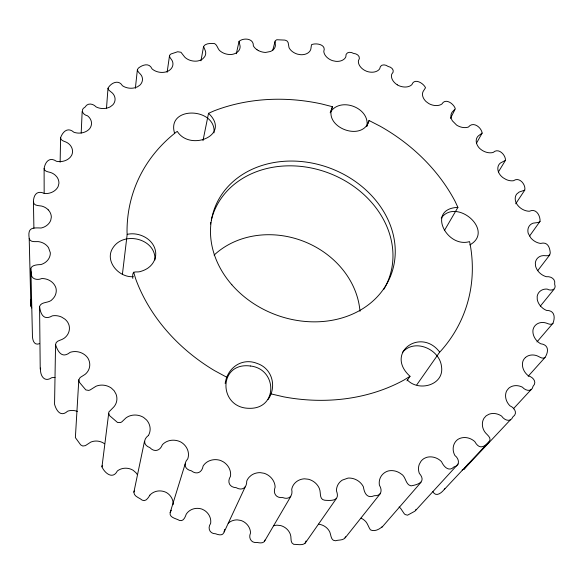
<?xml version="1.0" encoding="UTF-8"?>
<svg xmlns="http://www.w3.org/2000/svg" width="584" height="584" viewBox="0 0 584 584"><rect width="100%" height="100%" fill="white"/><g stroke="black" fill="none" stroke-linecap="round" stroke-linejoin="round"><path stroke-width="0.88" d="M257.04 49.72A11.556 8.578 15.9 0 1 255.558 48.567A11.205 8.315 15.9 0 1 253.354 45.822C253.777 38.069 243.199 37.617 239.06 41.362L240.024 45.807A11.154 8.322 14.3 0 1 240.068 47.348A11.476 8.556 14.3 0 1 239.119 50.166A12.023 8.972 14.3 0 1 238.17 51.385A12.352 9.213 14.3 0 1 236.936 52.45A12.592 9.388 14.3 0 1 234.607 53.699A12.819 9.556 14.3 0 1 231.775 54.436L230.738 54.502A12.571 9.373 14.3 0 1 225.628 53.852A12.22 9.118 14.3 0 1 223.73 53.173A11.855 8.84 14.3 0 1 221.161 51.75C217.657 50.114 217.803 45.384 214.656 43.61C211.174 43.267 205.546 43.092 203.575 46.443L205.349 50.874A11.395 8.556 12.7 0 1 205.707 53.224A11.753 8.826 12.7 0 1 205.502 54.728A12.06 9.052 12.7 0 1 204.561 56.83L202.925 58.641A12.877 9.665 12.6 0 1 199.772 60.444L197.815 60.962A12.892 9.672 12.7 0 1 195.749 61.152A12.724 9.548 12.7 0 1 193.676 61.072A12.498 9.388 12.7 0 1 191.64 60.736A12.264 9.205 12.6 0 1 189.683 60.159A11.848 8.899 12.6 0 1 186.989 58.86A11.446 8.599 12.6 0 1 184.727 57.093L180.967 52.275L177.682 51.742L170.966 53.983L169.623 55.232L169.703 57.042L172.046 60.451A11.57 8.76 11 0 1 172.667 62.021A11.753 8.899 11 0 1 172.915 64.386L172.82 65.16A12.461 9.432 11 0 1 172.032 67.379L171.608 68.065A12.972 9.818 11 0 1 169.864 69.941A13.293 10.059 11 0 1 167.44 71.423L166.477 71.759A12.979 9.818 11 0 1 161.352 72.394A12.578 9.519 11 0 1 158.257 71.971A12.074 9.14 11 0 1 155.344 70.985A11.57 8.76 11 0 1 152.001 68.824C149.227 62.451 142.664 64.802 138.503 68.007C135.32 70.474 140.036 73.212 141.306 75.285A11.87 9.067 9.4 0 1 142.036 76.854A12.14 9.278 9.4 0 1 142.408 78.46A12.578 9.614 9.3 0 1 142.306 80.862A12.987 9.928 9.3 0 1 141.81 82.41A13.257 10.132 9.3 0 1 139.795 85.213L137.401 86.863L134.488 87.855A13.009 9.943 9.3 0 1 130.32 88.22A12.395 9.475 9.3 0 1 126.173 87.498A11.826 9.037 9.3 0 1 122.436 85.709C118.45 79.008 110.675 83.132 107.996 88.25L106.507 108.077M31.784 307.965L30.879 306.118L31.134 299.19M30.879 306.118L29.2 238.403C27.601 227.76 31.93 227.585 41.033 228.016A13.352 10.965 1.4 0 0 44.289 226.928L45.275 226.417A14.126 11.592 1.4 0 0 47.881 224.49A14.461 11.87 1.4 0 0 49.275 222.92A14.717 12.082 1.4 0 0 50.757 220.204L51.326 217.175A14.804 12.147 1.4 0 0 50.041 212.342A14.396 11.811 1.4 0 0 48.224 209.86M29.2 238.403C29.945 242.513 35.252 241.499 38.208 241.615A13.403 11.205 0.1 0 1 42.749 242.864A13.979 11.695 0.1 0 1 44.727 243.944A14.418 12.06 0.1 0 1 46.465 245.295A14.702 12.301 0.1 0 1 48.545 247.747L50.312 252.719A15.374 12.855 0 0 1 50.166 254.843A15.067 12.6 0.1 0 1 49.202 257.829A14.746 12.33 0.1 0 1 48.107 259.639A14.403 12.052 0.1 0 1 46.684 261.252A13.965 11.687 0.1 0 1 44.968 262.639A13.542 11.33 0.1 0 1 40.785 264.589C35.522 264.734 28.375 265.508 31.368 272.728C30.397 279.006 37.011 280.627 41.705 278.561A13.549 11.563 -1 0 1 44.158 278.692A13.936 11.892 -1 0 1 48.691 280.021A14.615 12.468 -1 0 1 50.699 281.152A15.016 12.819 -1.1 0 1 52.472 282.561A15.308 13.067 -1.1 0 1 54.604 285.145A15.586 13.308 -1.1 0 1 55.991 288.197L56.174 289.299A15.279 13.038 -1.1 0 1 55.531 294.606A14.856 12.673 -1 0 1 54.597 296.541A14.403 12.293 -1 0 1 52.545 299.118C49.319 303.563 41.479 301.132 39.566 306.447C40.508 314.061 43.588 320.908 52.334 315.856A13.833 12.052 -1.7 0 1 56.049 315.674A14.271 12.439 -1.7 0 1 58.451 316.024A14.644 12.768 -1.7 0 1 61.838 317.2L64.831 319.09A15.644 13.644 -1.8 0 1 67.912 322.587L68.875 324.719A15.666 13.651 -1.8 0 1 69.343 326.93A15.461 13.476 -1.8 0 1 69.386 329.135A15.184 13.242 -1.8 0 1 69.022 331.289A14.899 12.987 -1.8 0 1 68.262 333.347A14.388 12.541 -1.7 0 1 66.43 336.143A13.899 12.118 -1.7 0 1 63.809 338.457C61.152 340.516 55.714 340.37 55.56 344.626L54.553 404.245C56.29 410.581 60.729 417.509 67.598 411.209A12.512 11.432 -6.5 0 1 69.781 410.647A12.702 11.614 -6.5 0 1 73.102 410.479L74.197 410.596A13.476 12.315 -6.6 0 1 77.358 411.457M60.137 162.228L60.597 137.671C62.78 131.604 67.795 126.794 73.876 132.225A12.293 9.629 6 0 0 77.124 132.984A12.505 9.789 6.1 0 0 79.322 133.101L80.417 133.05A13.242 10.359 6.1 0 0 83.585 132.451A13.585 10.629 6.1 0 0 86.469 131.239A13.885 10.862 6 0 0 88.921 129.436L89.615 128.714A14.089 11.023 6 0 0 90.973 126.253A13.819 10.811 6 0 0 91.484 123.662A13.585 10.629 6 0 0 91.374 121.932A13.191 10.322 6.1 0 0 90.907 120.238L90.542 119.421A12.395 9.702 6.1 0 0 87.447 115.763C82.891 114.851 79.891 109.726 85.045 107.12C87.564 102.543 93.075 103.543 96.141 106.923A12.133 9.38 7.7 0 0 101.287 108.434A12.556 9.702 7.7 0 0 103.434 108.536A13.03 10.067 7.7 0 0 106.595 108.157A13.454 10.388 7.7 0 0 110.449 106.689L112.792 104.872A13.658 10.556 7.7 0 0 114.296 102.616A13.498 10.432 7.7 0 0 114.858 101.003L115.004 100.178A12.884 9.957 7.7 0 0 114.705 96.864L114.413 96.053A12.074 9.329 7.7 0 0 112.347 93.017L108.77 90.097L107.996 88.25M154.928 259.946C156.257 239.163 124.918 230.877 113.515 246.981C103.543 260.245 118.523 277.882 133.305 276.67M214.109 131.174C214.24 107.252 166.754 106.208 174.492 132.955M81.191 133.072L82.169 111.42M55.56 344.626C57.918 351.897 62.086 358.912 70.131 352.349A13.958 12.439 -1.8 0 1 72.569 351.758A14.177 12.629 -1.8 0 1 76.27 351.619L77.497 351.758A15.031 13.403 -1.8 0 1 81.03 352.729L82.147 353.225A15.658 13.958 -1.9 0 1 85.213 355.196A16.053 14.308 -1.9 0 1 87.724 357.875L88.33 358.926A15.658 13.958 -1.9 0 1 89.754 364.474A15.177 13.527 -1.9 0 1 89.367 367.789A14.556 12.979 -1.8 0 1 88.075 370.906A13.958 12.439 -1.8 0 1 84.987 374.446L80.161 377.498L78.811 379.804L75.373 437.613L80.709 444.928L82.84 446.037L85.403 445.621L90.681 442.168A12.658 11.797 -6.5 0 1 92.812 441.453A12.943 12.074 -6.6 0 1 95.01 441.095A13.417 12.512 -6.6 0 1 98.331 441.219A13.855 12.921 -6.7 0 1 100.499 441.73A14.147 13.191 -6.7 0 1 104.499 443.745M135.364 88.301L137.408 69.467M444.336 230.651L457.907 207.364L455.097 201.341A176.156 146.445 20.9 0 0 380.089 126.18L369.066 120.508C362.934 142.657 322.565 127.4 332.5 106.719L321.477 103.908A176.156 146.445 20.9 0 0 214.313 110.77L208.532 113.311L202.977 140.693M44.165 193.282L44.107 168.652C45.099 162.002 49.421 156.497 56.4 161.257A12.578 9.994 4.4 0 0 59.809 161.6A12.782 10.154 4.4 0 0 62.043 161.432A13.352 10.6 4.4 0 0 65.204 160.607A13.673 10.855 4.4 0 0 67.131 159.709A13.972 11.089 4.4 0 0 68.854 158.549A14.14 11.22 4.4 0 0 70.335 157.154L71.525 155.534A14.432 11.454 4.4 0 0 72.409 152.818A14.191 11.264 4.4 0 0 72.511 150.986L72.423 150.081A13.622 10.819 4.4 0 0 71.19 146.635L70.664 145.839A12.812 10.169 4.5 0 0 68.613 143.686A12.556 9.964 4.5 0 0 66.853 142.489C64.736 141.204 60.59 140.905 60.597 137.671M122.37 274.589L127.181 234.359L127.035 232.271A176.156 146.445 20.9 0 1 176.164 132.159L177.273 131.385C190.107 151.825 231.578 135.181 208.532 113.311M137.182 474.478A14.082 13.388 -4.8 0 0 135.875 472.66L133.254 470.375A14.293 13.6 -4.8 0 0 130.115 468.923A14.126 13.439 -4.7 0 0 127.911 468.39L126.794 468.259A13.483 12.819 -4.6 0 0 122.355 468.594L121.282 468.901A12.629 12.008 -4.6 0 0 117.34 470.996C112.661 479.99 104.558 472.879 101.966 466.871L108.872 411.99L113.778 406.982A14.074 12.826 -0.7 0 0 116.172 402.931A14.761 13.454 -0.7 0 0 116.888 398.441A15.505 14.118 -0.8 0 0 115.946 393.93L114.165 390.762L111.42 388.141A15.797 14.396 -0.8 0 0 106.945 385.9A15.476 14.096 -0.8 0 0 104.521 385.323A14.98 13.651 -0.8 0 0 100.806 385.148A14.461 13.169 -0.7 0 0 98.353 385.513A14.133 12.87 -0.7 0 0 95.98 386.272L90.089 389.973L88.688 390.419L85.833 389.922L79.336 382.228L78.811 379.804M132.802 278.422C131.896 268.56 135.963 273.677 141.854 271.049C144.117 270.312 146.255 269.253 148.212 267.895C152.898 264.574 156.016 258.982 155.745 253.164C154.942 239.623 139.532 231.527 127.181 234.359M167.126 72.292L169.455 56.115M101.966 466.871L102.149 465.645M476.398 143.357L482.136 133.086C481.486 127.56 473.266 120.888 468.47 127.005A11.154 8.278 25.8 0 1 466.806 127.443A11.403 8.461 25.8 0 1 465.017 127.604A11.811 8.767 25.8 0 1 462.192 127.341A12.191 9.045 25.7 0 1 460.287 126.837A12.447 9.235 25.7 0 1 456.6 125.085L452.41 120.852A12.22 9.067 25.8 0 1 451.111 117.676A11.643 8.636 25.7 0 1 451.067 114.617A11.096 8.234 25.7 0 1 452.323 111.953L455.308 108.77C454.024 104.076 445.614 97.543 441.935 103.974A11.023 8.147 24.1 0 1 438.927 105.281L438.073 105.448A11.753 8.687 24.1 0 1 434.394 105.434L433.438 105.273A12.308 9.096 24.1 0 1 431.51 104.755A12.454 9.205 24.1 0 1 428.692 103.499L426.203 101.667A12.271 9.074 24.1 0 1 423.831 98.762A11.884 8.782 24.1 0 1 422.816 96.455A11.454 8.468 24.1 0 1 422.524 94.915A11.059 8.183 24.1 0 1 423.225 91.316L425.517 87.739C423.612 83.388 414.501 77.541 411.902 84.592A11.016 8.132 22.5 0 1 408.464 86.556L407.632 86.768A11.716 8.643 22.5 0 1 405.865 86.994A12.06 8.899 22.5 0 1 403.997 86.972A12.264 9.045 22.5 0 1 401.091 86.454A12.498 9.22 22.5 0 1 398.179 85.352L397.281 84.819M148.387 435.489C143.029 439.46 143.387 445.315 149.811 447.578C154.329 452.498 160.096 450.914 162.367 444.745A14.184 13.396 9.5 0 1 167.382 441.314L168.542 440.898A15.089 14.257 9.6 0 1 170.951 440.358A15.542 14.688 9.6 0 1 173.455 440.205A15.804 14.943 9.6 0 1 177.251 440.701A16.118 15.235 9.5 0 1 180.945 442.095L182.055 442.825A15.892 15.016 9.4 0 1 184.909 445.402A15.549 14.695 9.4 0 1 186.968 448.468A15.147 14.315 9.5 0 1 188.172 451.848L188.369 453.016A14.293 13.512 9.7 0 1 188.442 455.381A14.053 13.279 9.8 0 1 187.719 458.9C183.142 463.835 184.734 469.536 191.355 470.814C196.574 475.011 202.049 472.653 203.115 466.047A14.038 13.344 21.1 0 1 204.597 464.119A14.323 13.614 21.2 0 1 207.386 461.834L208.444 461.25A15.228 14.483 21.4 0 1 213.116 459.805L214.364 459.674A15.87 15.089 21.5 0 1 216.912 459.717A16.133 15.352 21.5 0 1 220.774 460.557L223.146 461.754A15.812 15.038 21.2 0 1 225.242 463.265A15.622 14.863 21.2 0 1 227.037 465.039A15.293 14.542 21.3 0 1 228.505 467.032A14.928 14.191 21.4 0 1 230.016 470.346A14.286 13.578 21.5 0 1 230.519 472.697A14.053 13.359 21.5 0 1 230.461 476.332C226.928 482.012 229.49 487.392 236.184 487.676C242.01 491.078 246.952 487.83 246.74 481.106A14.118 13.33 32.6 0 1 249.28 477.077L251.04 475.5A15.155 14.308 32.9 0 1 253.062 474.244A15.483 14.622 33 0 1 255.31 473.339A15.812 14.928 33 0 1 260.26 472.653L264.158 473.288A15.987 15.096 32.9 0 1 267.698 474.938A15.564 14.702 32.9 0 1 270.684 477.281A15.082 14.242 32.9 0 1 272.998 480.194L273.597 481.267A14.286 13.483 32.9 0 1 274.517 483.53A14.06 13.264 33 0 1 275.115 487.166C272.779 493.29 276.064 498.298 282.707 497.575C289.029 500.108 293.132 495.911 291.708 489.414A14.118 13.111 39.5 0 1 292.854 486.027A14.498 13.468 39.6 0 1 294.095 484.063A14.921 13.855 39.6 0 1 295.672 482.362A15.425 14.323 39.7 0 1 298.57 480.369A15.863 14.731 39.8 0 1 304.483 478.814L308.359 479.245A15.783 14.658 39.7 0 1 311.944 480.61A15.505 14.403 39.7 0 1 314.09 481.939A15.14 14.06 39.7 0 1 316.835 484.479L317.608 485.45A14.301 13.279 39.6 0 1 319.404 488.691C321.163 492.575 318.901 499.459 324.682 500.233C332.121 500.765 340.253 500.984 336.45 490.757A14.053 12.79 42.6 0 1 337.311 486.136A14.658 13.337 42.6 0 1 338.333 484.092A15.111 13.746 42.7 0 1 339.713 482.289A15.418 14.023 42.7 0 1 342.363 480.092L348.042 478.092A16.118 14.673 42.8 0 1 350.582 478.135A15.797 14.374 42.8 0 1 354.254 478.946A15.461 14.067 42.7 0 1 356.539 479.939A15.104 13.739 42.7 0 1 358.649 481.26A14.644 13.315 42.7 0 1 360.525 482.88A14.191 12.899 42.6 0 1 363.416 486.903C364.277 493.005 367.11 498.962 374.264 495.714C381.199 496.225 382.695 490.545 379.439 485.253A13.885 12.359 43.6 0 1 379.228 482.859A14.271 12.702 43.6 0 1 380.067 478.384A14.958 13.315 43.7 0 1 381.06 476.383A15.374 13.68 43.7 0 1 382.403 474.609A15.673 13.943 43.7 0 1 385.002 472.434A15.958 14.198 43.8 0 1 388.243 470.974L389.455 470.755A15.651 13.928 43.7 0 1 395.492 471.149A15.213 13.534 43.7 0 1 397.792 471.967A14.746 13.125 43.6 0 1 400.96 473.814C406.114 476.398 405.216 484.632 411.026 485.859C418.487 484.589 426.429 481.742 419.319 473.296A13.826 12.045 43.5 0 1 418.546 469.806A14.257 12.417 43.5 0 1 418.553 467.529A14.629 12.738 43.5 0 1 419.305 464.309L420.874 461.448A15.629 13.6 43.6 0 1 424.152 458.455L426.276 457.491A15.651 13.629 43.6 0 1 428.554 456.987A15.454 13.454 43.6 0 1 430.89 456.885A15.177 13.213 43.5 0 1 433.219 457.155A14.885 12.957 43.5 0 1 435.503 457.798A14.374 12.512 43.5 0 1 438.73 459.396A13.877 12.082 43.5 0 1 441.562 461.747C443.716 466.601 448.841 472.252 453.951 466.901C460.367 465.528 459.206 458.717 454.929 455.52A13.614 11.614 42.7 0 1 453.943 453.323A13.826 11.789 42.7 0 1 453.213 449.957L453.169 448.848A14.658 12.498 42.8 0 1 453.6 445.621L453.929 444.599A15.264 13.009 42.8 0 1 455.462 441.789A15.644 13.33 42.8 0 1 457.783 439.482L458.754 438.92A15.272 13.023 42.8 0 1 464.112 437.555A14.797 12.614 42.8 0 1 467.499 437.847A14.191 12.096 42.7 0 1 470.814 438.949A13.6 11.592 42.7 0 1 474.829 441.643C479.267 449.716 484.297 447.322 489.282 441.504C492.071 437.577 486.443 434.642 484.676 431.744A13.468 11.257 41.6 0 1 483.559 429.671A13.775 11.512 41.6 0 1 482.807 427.517A14.271 11.921 41.6 0 1 482.384 424.261A14.731 12.308 41.6 0 1 482.559 422.137A15.038 12.563 41.7 0 1 484.019 418.232L486.122 415.844L488.881 414.297A14.768 12.337 41.7 0 1 493.057 413.487A14.06 11.746 41.6 0 1 497.444 414.107A13.396 11.191 41.6 0 1 501.663 416.158C504.32 420.268 510.628 422.699 512.927 416.845C518.081 413.377 514.511 407.727 510.029 405.865A13.162 10.797 40.3 0 1 507.226 402.128L506.729 401.113A14.038 11.512 40.3 0 1 505.634 396.908L505.576 395.857A14.709 12.052 40.3 0 1 505.744 393.784A14.885 12.198 40.3 0 1 506.686 390.849L508.554 388.418A14.666 12.023 40.3 0 1 511.971 386.352A14.198 11.636 40.3 0 1 514.957 385.688A13.68 11.213 40.3 0 1 517.066 385.674A13.206 10.826 40.2 0 1 522.439 387.207C525.483 390.813 531.966 392.368 533.075 386.258C537.287 382.024 533.046 377.162 528.505 375.884A12.95 10.432 38.8 0 1 524.622 371.679L524.06 370.716A13.768 11.096 38.8 0 1 523.191 368.723A14.177 11.417 38.8 0 1 522.644 366.679A14.418 11.614 38.8 0 1 522.483 363.591A14.702 11.841 38.8 0 1 523.147 360.627L523.614 359.744A14.498 11.68 38.9 0 1 525.461 357.525M185.186 463.922L170.17 512.504C168.995 517.796 176.302 518.446 179.522 520.468C183.427 521.804 185.179 517.132 186.194 514.3A12.527 12.22 21.3 0 1 187.537 512.526A12.782 12.468 21.4 0 1 190.048 510.423L190.997 509.876A13.593 13.257 21.7 0 1 195.195 508.518L196.312 508.394A14.155 13.812 21.9 0 1 198.596 508.416A14.396 14.053 22 0 1 202.049 509.146L204.166 510.219A14.111 13.768 21.5 0 1 206.035 511.584A13.943 13.6 21.5 0 1 207.627 513.19A13.644 13.315 21.6 0 1 208.926 515.008A13.322 12.994 21.7 0 1 210.247 518.015A12.746 12.432 22 0 1 210.685 520.161A12.541 12.235 22.1 0 1 210.598 523.476C207.276 528.104 209.751 533.907 215.627 533.783C218.204 534.769 222.402 536.068 223.847 532.688L245.353 486.552M213.956 132.889L214.08 132.167M225.168 383.52C227.22 367.905 241.944 357.298 257.186 363.46C272.392 368.533 277.02 386.812 268.092 399.493M200.969 60.802L203.575 46.443M306.038 540.981C305.118 546.485 297.548 544.2 293.708 544.332C289.635 542.529 291.847 537.397 290.241 534.083A12.797 12.154 46.6 0 0 288.664 531.141L287.985 530.257A13.542 12.863 46.7 0 0 285.547 527.958A13.87 13.177 46.7 0 0 283.634 526.761A14.118 13.41 46.8 0 0 280.437 525.534L276.962 525.177A14.191 13.483 46.8 0 0 273.641 525.797M33.901 228.227L33.434 201.823C33.544 194.895 37.04 189.953 44.45 193.516A12.848 10.366 2.9 0 0 47.946 193.406A13.06 10.541 2.9 0 0 50.151 192.917L51.202 192.567A13.782 11.118 2.9 0 0 54.078 191.077A14.22 11.468 2.9 0 0 56.436 189.026A14.6 11.775 2.9 0 0 58.137 186.5L58.882 183.617A14.447 11.651 2.8 0 0 58.393 179.835A14.147 11.41 2.9 0 0 57.604 178.076A13.848 11.169 2.9 0 0 56.48 176.456L55.049 175.01A12.899 10.402 2.9 0 0 51.326 172.776C48.91 171.74 44.698 171.959 44.107 168.652M149.862 495.166C148.329 497.78 145.803 502.043 142.153 500.138C139.474 497.67 133.743 496.604 133.889 492.159L144.482 441.285M236.323 53.728L239.06 41.362M224.059 531.856L224.709 529.367M272.706 50.406L275.247 40.814L276.758 39.741L284.977 40.106L286.963 40.916L288.131 42.53L289.014 47.581A11.169 8.264 17.6 0 0 290.409 49.72L291.014 50.377A11.811 8.738 17.6 0 0 293.183 52.151A12.096 8.942 17.6 0 0 294.883 53.122A12.308 9.096 17.6 0 0 297.738 54.21L300.826 54.721A12.373 9.147 17.6 0 0 305.52 54.115A12.038 8.899 17.6 0 0 307.797 53.049A11.643 8.614 17.6 0 0 309.031 52.078A11.315 8.373 17.6 0 0 309.994 50.932A11.023 8.154 17.6 0 0 310.87 48.91L311.491 44.705C315.798 42.683 326.485 44.333 323.806 51.341A10.921 8.059 19.2 0 0 324.339 53.626A11.096 8.191 19.2 0 0 325.098 55.1L325.587 55.801A11.709 8.643 19.2 0 0 327.449 57.772A12.082 8.913 19.2 0 0 329.829 59.429A12.403 9.147 19.2 0 0 332.632 60.678L335.676 61.313A12.271 9.052 19.2 0 0 339.494 61.181A12.016 8.87 19.2 0 0 341.202 60.743A11.76 8.68 19.2 0 0 342.72 60.072L344.02 59.196A10.965 8.096 19.2 0 0 345.816 56.838C345.297 51.91 350.371 51.37 353.576 53.429C357.379 53.618 361.27 56.838 358.423 60.773A10.906 8.045 20.8 0 0 358.554 63.043A11.081 8.176 20.8 0 0 359.05 64.554A11.578 8.541 20.8 0 0 360.372 66.729A11.855 8.745 20.9 0 0 361.591 68.08A12.111 8.928 20.9 0 0 363.051 69.306A12.257 9.037 20.9 0 0 364.737 70.387L366.621 71.285A12.505 9.213 20.8 0 0 369.614 72.036A12.301 9.067 20.8 0 0 371.563 72.204L372.504 72.197A11.811 8.709 20.8 0 0 375.965 71.533L376.724 71.219A11.111 8.198 20.9 0 0 378.688 69.934A10.892 8.03 20.9 0 0 379.68 68.795C380.118 63.955 385.17 64.109 388.148 66.481C391.915 67.05 395.368 70.803 391.747 74.175A10.913 8.059 22.4 0 0 391.47 76.373A11.103 8.191 22.5 0 0 391.711 77.891L391.944 78.657A11.76 8.672 22.5 0 0 393.112 80.899A12.067 8.899 22.5 0 0 394.915 82.986A12.33 9.096 22.5 0 0 397.281 84.819M529.564 236.031L540.039 221.336C540.441 215.883 536.243 207.933 529.498 211.218A11.505 8.709 30.7 0 1 527.534 211.079A11.826 8.95 30.7 0 1 523.673 209.911A12.395 9.373 30.7 0 1 521.848 208.941A12.731 9.629 30.7 0 1 520.147 207.729A12.972 9.811 30.7 0 1 517.92 205.546A13.206 9.986 30.7 0 1 516.212 202.984L515.84 202.071A12.957 9.804 30.7 0 1 515.278 197.706A12.6 9.527 30.7 0 1 515.621 196.144A12.22 9.242 30.7 0 1 516.709 194.078L519.161 192.048L524.739 190.15C526.082 184.931 519.541 176.405 513.555 180.704A11.388 8.548 29.1 0 1 510.73 180.763A11.746 8.811 29.1 0 1 508.803 180.434A12.045 9.037 29 0 1 505.963 179.434L503.299 177.879A12.855 9.643 29 0 1 500.262 175.069L499.13 173.382A12.877 9.665 29.1 0 1 498.371 171.652A12.717 9.541 29.1 0 1 497.94 169.944A12.49 9.373 29.1 0 1 497.838 168.294A12.249 9.198 29 0 1 498.05 166.739A11.833 8.884 29 0 1 498.948 164.651A11.432 8.578 29 0 1 500.539 162.965L505.459 160.345C505.81 155.169 498.641 147.358 493.298 152.373A11.213 8.366 27.4 0 1 491.553 152.738A11.388 8.49 27.4 0 1 488.771 152.723L487.815 152.585A12.067 8.994 27.4 0 1 484.968 151.752L484.034 151.351A12.556 9.359 27.4 0 1 481.377 149.789A12.87 9.592 27.4 0 1 479.033 147.737L478.406 146.934A12.563 9.366 27.4 0 1 476.456 142.832A12.176 9.081 27.4 0 1 476.23 140.43A11.687 8.716 27.4 0 1 476.726 138.233A11.198 8.351 27.4 0 1 478.5 135.795L482.136 133.086M366.883 126.283C370.154 108.368 341.698 96.886 331.026 111.237M55.005 377.512A12.41 11.118 -5.6 0 0 51.677 377.717C43.844 383.119 39.712 374.585 40.61 368.037M133.889 492.159L134.313 490.947M330.391 112.661L332.5 106.719M228.213 523.249L229.045 522.556A13.534 13.089 40 0 1 230.87 521.395A13.833 13.374 40.1 0 1 232.892 520.556A14.126 13.658 40.2 0 1 237.338 519.891L240.827 520.439A14.279 13.812 40 0 1 243.988 521.913A13.906 13.447 40 0 1 246.638 524.038A13.476 13.03 39.9 0 1 248.689 526.673L249.215 527.651A12.768 12.337 40 0 1 250.01 529.71A12.556 12.133 40 0 1 250.514 533.017C248.134 538.105 251.434 543.47 257.201 542.456C259.858 543.047 264.194 543.653 264.983 540.083M366.686 126.356L369.066 120.508M318.404 524.206A14.147 13.177 48.6 0 1 321.696 524.914A13.841 12.892 48.5 0 1 323.74 525.804A13.527 12.592 48.5 0 1 325.616 526.994A13.111 12.206 48.4 0 1 327.281 528.462A12.702 11.826 48.4 0 1 329.829 532.119C331.106 535.192 330.858 540.93 335.515 540.762C338.749 539.587 344.304 540.828 345.626 536.747M399.084 506.978A12.454 11.147 47.4 0 1 400.712 508.467L404.208 513.686L405.172 514.562L407.559 515.183L414.969 511.153L416.115 509.328M536.966 341.932L552.982 323.266C555.311 317.28 554.72 310.345 546.587 310.418A12.33 9.643 35.6 0 1 542.762 308.191L541.142 306.724A13.228 10.337 35.6 0 1 539.755 305.067A13.512 10.563 35.6 0 1 538.623 303.271A13.797 10.782 35.6 0 1 537.258 299.395L537.185 296.438A13.95 10.906 35.7 0 1 538.032 293.832A13.585 10.622 35.7 0 1 539.558 291.723A13.169 10.293 35.6 0 1 541.66 290.175L542.47 289.795A12.468 9.753 35.6 0 1 544.237 289.27A12.271 9.592 35.6 0 1 547.193 289.102C551.216 291.423 556.815 289.518 554.654 284.174C555.764 279.094 550.997 276.196 546.463 276.714A12.067 9.315 34 0 1 543.456 275.56A12.388 9.563 34 0 1 541.609 274.458A12.746 9.84 34 0 1 539.937 273.115A13.169 10.169 34 0 1 537.813 270.75A13.542 10.454 34 0 1 535.579 266.136L535.338 263.253A13.476 10.402 34 0 1 535.937 260.683A13.235 10.22 34 0 1 536.718 259.201A12.928 9.979 34 0 1 538.426 257.383L539.12 256.902A12.213 9.432 34 0 1 541.543 255.872C544.39 254.799 550.062 257.595 550.267 253.084C549.858 247.346 547.712 241.499 540.631 243.418A11.797 9.008 32.4 0 1 536.652 242.302A12.301 9.395 32.4 0 1 534.791 241.323A12.673 9.68 32.3 0 1 533.068 240.104A12.928 9.87 32.3 0 1 530.819 237.907L528.272 233.476A13.512 10.315 32.4 0 1 527.921 231.593A13.249 10.118 32.4 0 1 528.045 228.964A12.965 9.899 32.4 0 1 528.527 227.388A12.666 9.672 32.4 0 1 529.316 225.986A12.279 9.38 32.3 0 1 530.381 224.789A11.899 9.088 32.3 0 1 533.301 223.132L538.514 222.446L540.039 221.336M330.164 112.792L330.624 111.836M170.17 512.504L171.316 510.204M450.425 118.442L454.943 109.551M264.516 541.273L290.839 496.342M498.415 171.9L505.459 160.345M361.022 518.183A13.22 12.067 48.3 0 1 363.847 519.855C367.424 522.14 368.139 526.578 370.387 529.805C374.154 532.134 379.834 529.184 382.52 526.366M432.868 491.648C436.109 497.867 442.256 492.319 444.84 488.647M515.716 203.787L524.739 190.15M406.96 380.819L410.019 376.286C384.323 352.991 420.765 326.952 439.694 352.115L416.801 384.798M528.191 376.235L545.054 357.423C548.668 351.772 549.04 344.786 540.674 343.757A12.549 9.95 37.3 0 1 538.762 342.494A12.797 10.154 37.2 0 1 536.331 340.165L535.652 339.304A13.6 10.789 37.2 0 1 533.645 335.523L533.331 334.522A14.162 11.227 37.3 0 1 532.966 332.5A14.403 11.417 37.3 0 1 533.075 329.493L533.74 327.675A14.126 11.198 37.3 0 1 534.718 326.106A13.958 11.067 37.3 0 1 535.973 324.792A13.658 10.833 37.3 0 1 537.462 323.755A13.33 10.57 37.2 0 1 540.076 322.762A12.76 10.118 37.2 0 1 542.01 322.507A12.549 9.95 37.2 0 1 545.127 322.762C547.558 323.193 550.865 325.704 552.982 323.266M305.125 543.273L336.121 498.897M537.718 270.669L549.807 254.858M468.39 463.798L464.046 469.171L462.148 469.974M345.166 537.879L380.564 493.349M441.256 217.993C456.63 197.297 495.093 231.001 469.791 244.922M540.317 306.14L553.997 289.306M402.522 352.349C414.487 338.121 439.511 349.093 441.475 366.314C444.709 385.082 418.64 392.236 407.238 379.834M381.87 527.381L421.101 482.201M415.669 510.423L458.148 464.017M513.358 408.815L531.323 389.389M444.3 489.472L489.282 441.504M464.046 469.171L510.533 419.684M439.694 352.115L440.686 351.123A176.156 146.445 20.9 0 0 470.01 243.564L469.536 241.608C446.526 248.434 426.276 208.671 457.907 207.364M410.019 376.286L404.201 379.914A176.156 146.445 20.9 0 1 283.656 396.835L270.553 393.784M545.054 357.423C542.441 359.518 539.419 356.576 536.93 355.758A12.819 10.329 38.8 0 0 533.725 355.043A13.045 10.505 38.8 0 0 531.652 355.014L530.652 355.13A13.819 11.133 38.8 0 0 527.856 355.97A14.184 11.432 38.8 0 0 525.461 357.525M39.602 343.647C33.471 346.093 32.259 338.829 32.412 334.45L30.886 268.896M250.346 366C217.832 361.752 218.226 408.026 249.069 408.311C278.166 409.282 277.444 368.832 250.353 366M227.205 377.476L214.313 370.504A176.156 146.445 20.9 0 1 135.758 279.115L133.648 272.188M108.675 413.326L109.653 415.706L117.552 422.502L120.472 422.575L121.779 421.911L125.881 417.991A14.118 13.125 2.5 0 1 130.276 415.742L131.473 415.421A15.067 14.009 2.5 0 1 136.43 415.1L137.678 415.26A15.79 14.688 2.4 0 1 140.145 415.859A15.98 14.863 2.4 0 1 143.657 417.48L146.599 420.005A15.739 14.636 2.3 0 1 149.161 424.159A15.235 14.169 2.4 0 1 150.037 427.568A14.68 13.651 2.5 0 1 150.11 429.89A14.177 13.184 2.6 0 1 148.387 435.489M275.006 41.646L275.407 45.18A11.096 8.234 16 0 1 274.597 48.019A11.57 8.585 16 0 1 273.721 49.239A11.928 8.855 15.9 0 1 272.553 50.29A12.162 9.023 15.9 0 1 270.341 51.516L265.64 52.429A12.709 9.432 15.9 0 1 263.552 52.231A12.461 9.242 15.9 0 1 260.566 51.48A12.198 9.052 15.9 0 1 258.719 50.699M33.434 201.823C33.456 205.889 38.821 205.539 41.574 206.057A13.169 10.804 1.5 0 1 44.793 207.291A13.527 11.103 1.5 0 1 46.64 208.459A13.921 11.425 1.4 0 1 48.224 209.86M39.566 306.447L40.223 369.154M214.102 255.106A84.695 73.241 20.9 0 1 303.286 241.192A84.695 73.241 20.9 0 1 359.985 311.323M258.624 50.699A11.928 8.855 15.9 0 1 256.945 49.72M173.134 504.678A12.768 12.359 2.9 0 0 173.083 502.517L172.915 501.452A13.527 13.096 2.6 0 0 171.857 498.371A13.885 13.439 2.5 0 0 170.032 495.59A14.198 13.739 2.3 0 0 167.498 493.254L166.506 492.597A14.396 13.936 2.5 0 0 163.206 491.348A14.118 13.666 2.6 0 0 159.812 490.925A13.877 13.432 2.6 0 0 157.57 491.086A13.483 13.045 2.6 0 0 155.41 491.604L154.373 491.991A12.666 12.257 2.6 0 0 149.862 495.166M211.298 220.11A93.652 77.869 20.9 0 1 330.741 173.828A93.652 77.869 20.9 0 1 383.79 289.357M210.459 224.037A93.652 77.869 20.9 0 1 210.766 222.46M231.841 284.751A94.279 78.168 20.9 0 0 389.543 278.466A94.279 78.168 20.9 0 0 287.233 161.133A94.279 78.168 20.9 0 0 231.841 284.751"/></g></svg>
